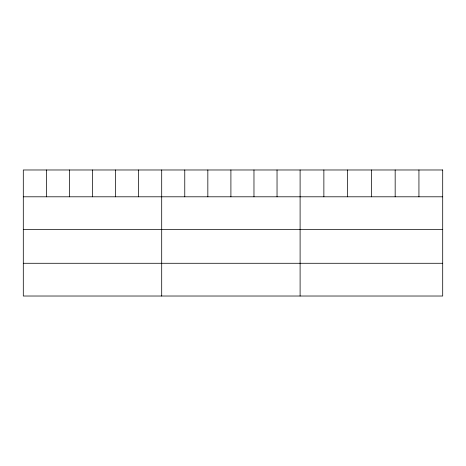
<?xml version="1.0" encoding="UTF-8"?>
<svg xmlns="http://www.w3.org/2000/svg" width="466" height="466" viewBox="0 0 466 466"><rect width="100%" height="100%" fill="white"/><g stroke="black" fill="none" stroke-linecap="round" stroke-linejoin="round"><path stroke-width="0.7" d="M23.3 196.798L442.7 196.798M23.3 229.54L442.7 229.54M23.3 263.278L442.7 263.278M418.934 169.979L418.934 196.798M395.168 169.979L395.168 196.798M371.402 169.979L371.402 196.798M347.636 169.979L347.636 196.798M323.87 169.979L323.87 196.798M300.104 169.979L300.104 296.021M277.037 169.979L277.037 196.798M253.97 169.979L253.97 196.798M230.903 169.979L230.903 196.798M207.836 169.979L207.836 196.798M184.769 169.979L184.769 196.798M161.702 169.979L161.702 296.021M138.635 169.979L138.635 196.798M115.568 169.979L115.568 196.798M92.501 169.979L92.501 196.798M69.434 169.979L69.434 196.798M46.367 169.979L46.367 196.798M442.7 169.979L23.3 169.979L23.3 296.021L442.7 296.021L442.7 169.979"/></g></svg>
